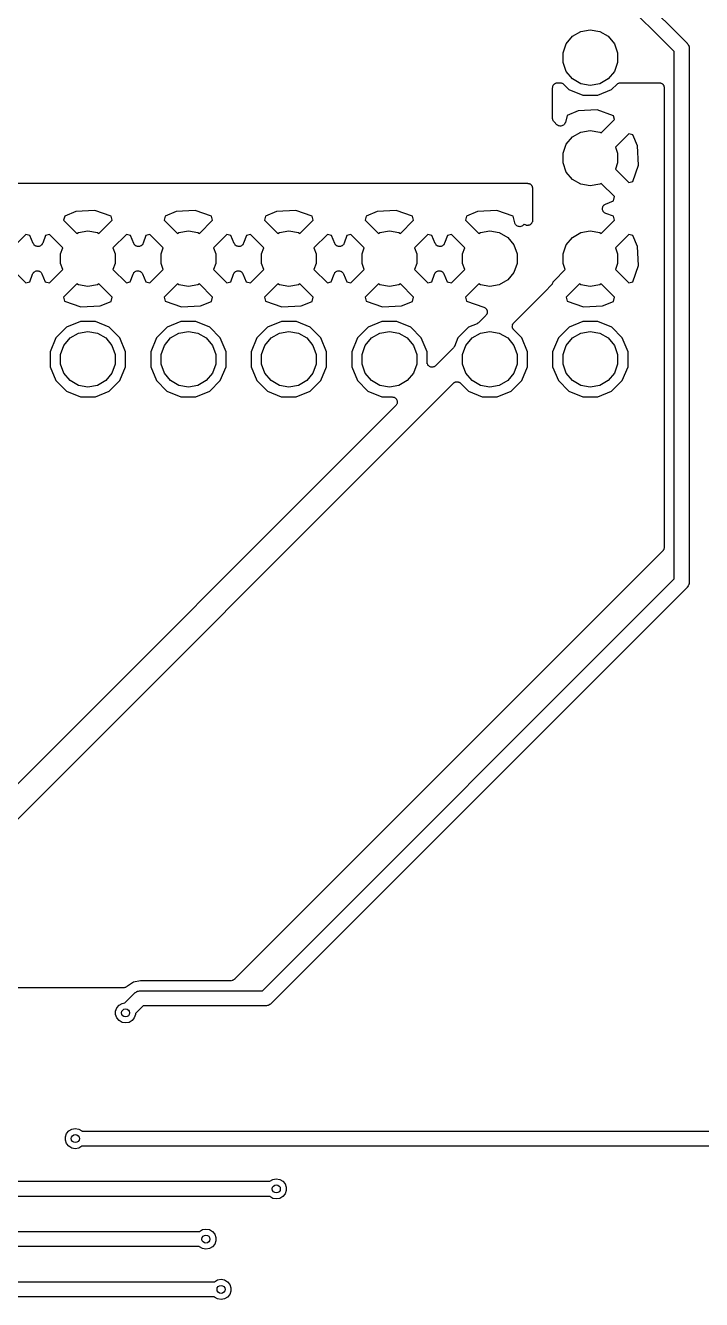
# Model space of a CAD drawing. Extents: x 25 to 346, y -457 to -16.
# Drawn here: x 127.01 to 144.1, y -406.65 to -374.47 of the extents above; entities that cross this region are included whole.
import ezdxf

# ---------------------------------------------------------------- set-up
doc = ezdxf.new("R2010")
doc.units = 0
doc.header["$MEASUREMENT"] = 0
doc.layers.add('BLACK', color=7, linetype='CONTINUOUS')

msp = doc.modelspace()

# ---------------------------------------------------------------- linework, layer by layer
at = {"layer": 'Black'}
for p, q in [((143.408, -375.135), (141.851, -373.578)), ((142.121, -373.309), (143.734, -374.922)), ((141.048, -374.626), (141.287, -374.584)), ((141.287, -374.584), (141.527, -374.626)), ((140.68, -374.934), (140.837, -374.748)), ((140.837, -374.748), (141.048, -374.626)), ((141.527, -374.626), (141.738, -374.748)), ((141.738, -374.748), (141.895, -374.934)), ((140.597, -375.163), (140.68, -374.934)), ((140.597, -375.407), (140.597, -375.163)), ((141.895, -374.934), (141.978, -375.163)), ((141.978, -375.163), (141.978, -375.407)), ((143.408, -388.452), (143.408, -375.135)), ((143.734, -374.922), (143.738, -374.929)), ((143.738, -374.929), (143.745, -374.934)), ((143.745, -374.934), (143.757, -374.956)), ((143.757, -374.956), (143.772, -374.976)), ((143.772, -374.976), (143.774, -374.984)), ((143.774, -374.984), (143.778, -374.991)), ((143.778, -374.991), (143.782, -375.016)), ((143.782, -375.016), (143.789, -375.04)), ((143.789, -375.04), (143.788, -375.048)), ((143.788, -375.048), (143.789, -375.056)), ((143.789, -375.056), (143.789, -388.531)), ((140.68, -375.636), (140.597, -375.407)), ((141.978, -375.407), (141.895, -375.636)), ((140.837, -375.822), (140.68, -375.636)), ((141.048, -375.944), (140.837, -375.822)), ((141.738, -375.822), (141.527, -375.944)), ((141.895, -375.636), (141.738, -375.822)), ((140.335, -376.047), (140.337, -376.036)), ((140.335, -376.82), (140.335, -376.047)), ((140.337, -376.025), (140.341, -376.015)), ((140.337, -376.036), (140.337, -376.025)), ((140.341, -376.015), (140.343, -376.004)), ((140.343, -376.004), (140.348, -375.994)), ((140.348, -375.994), (140.352, -375.983)), ((140.352, -375.983), (140.359, -375.975)), ((140.359, -375.975), (140.365, -375.965)), ((140.365, -375.965), (140.373, -375.958)), ((140.373, -375.958), (140.38, -375.95)), ((140.38, -375.95), (140.39, -375.944)), ((140.39, -375.944), (140.398, -375.937)), ((140.398, -375.937), (140.409, -375.933)), ((140.409, -375.933), (140.419, -375.928)), ((140.419, -375.928), (140.43, -375.926)), ((140.43, -375.926), (140.44, -375.922)), ((140.44, -375.922), (140.451, -375.922)), ((140.451, -375.922), (140.462, -375.92)), ((140.462, -375.92), (140.523, -375.92)), ((140.523, -375.92), (140.528, -375.921)), ((140.528, -375.921), (140.534, -375.92)), ((140.534, -375.92), (140.55, -375.925)), ((140.55, -375.925), (140.566, -375.928)), ((140.566, -375.928), (140.571, -375.93)), ((140.571, -375.93), (140.577, -375.932)), ((140.577, -375.932), (140.59, -375.941)), ((140.59, -375.941), (140.604, -375.95)), ((140.604, -375.95), (140.608, -375.954)), ((140.608, -375.954), (140.613, -375.957)), ((140.613, -375.957), (140.747, -376.092)), ((140.747, -376.092), (141.097, -376.237)), ((141.287, -375.986), (141.048, -375.944)), ((141.527, -375.944), (141.287, -375.986)), ((141.476, -376.238), (141.826, -376.093)), ((141.826, -376.093), (141.962, -375.957)), ((141.962, -375.957), (141.967, -375.954)), ((141.967, -375.954), (141.971, -375.95)), ((141.971, -375.95), (141.985, -375.941)), ((141.985, -375.941), (141.999, -375.932)), ((141.999, -375.932), (142.004, -375.93)), ((142.004, -375.93), (142.009, -375.928)), ((142.009, -375.928), (142.025, -375.925)), ((142.025, -375.925), (142.041, -375.92)), ((142.041, -375.92), (142.047, -375.921)), ((142.047, -375.921), (142.052, -375.92)), ((142.052, -375.92), (143.027, -375.92)), ((143.027, -375.92), (143.038, -375.922)), ((143.038, -375.922), (143.049, -375.922)), ((143.049, -375.922), (143.06, -375.926)), ((143.06, -375.926), (143.071, -375.928)), ((143.071, -375.928), (143.08, -375.933)), ((143.08, -375.933), (143.091, -375.937)), ((143.091, -375.937), (143.099, -375.944)), ((143.099, -375.944), (143.109, -375.95)), ((143.109, -375.95), (143.116, -375.958)), ((143.116, -375.958), (143.125, -375.965)), ((143.125, -375.965), (143.13, -375.975)), ((143.13, -375.975), (143.137, -375.983)), ((143.137, -375.983), (143.141, -375.994)), ((143.141, -375.994), (143.147, -376.004)), ((143.147, -376.004), (143.149, -376.015)), ((143.149, -376.015), (143.152, -376.025)), ((143.152, -376.025), (143.152, -376.036)), ((143.152, -376.036), (143.154, -376.047)), ((143.154, -376.047), (143.154, -387.653)), ((141.097, -376.237), (141.476, -376.238)), ((140.336, -376.825), (140.335, -376.82)), ((140.335, -376.831), (140.336, -376.825)), ((140.34, -376.847), (140.335, -376.831)), ((140.701, -376.748), (140.656, -376.923)), ((140.979, -376.633), (140.701, -376.748)), ((141.462, -376.607), (140.979, -376.633)), ((141.875, -376.753), (141.462, -376.607)), ((141.901, -376.853), (141.875, -376.753)), ((140.343, -376.863), (140.34, -376.847)), ((140.345, -376.868), (140.343, -376.863)), ((140.347, -376.874), (140.345, -376.868)), ((140.356, -376.887), (140.347, -376.874)), ((140.365, -376.902), (140.356, -376.887)), ((140.369, -376.905), (140.365, -376.902)), ((140.372, -376.91), (140.369, -376.905)), ((140.443, -376.981), (140.372, -376.91)), ((140.444, -376.981), (140.443, -376.981)), ((140.443, -376.981), (140.443, -376.981)), ((140.461, -376.993), (140.444, -376.981)), ((140.479, -377.006), (140.461, -376.993)), ((140.48, -377.006), (140.479, -377.006)), ((140.501, -377.012), (140.48, -377.006)), ((140.48, -377.006), (140.48, -377.006)), ((140.522, -377.017), (140.501, -377.012)), ((140.523, -377.017), (140.522, -377.017)), ((140.522, -377.017), (140.522, -377.017)), ((140.544, -377.015), (140.523, -377.017)), ((140.566, -377.013), (140.544, -377.015)), ((140.567, -377.013), (140.566, -377.013)), ((140.566, -377.013), (140.566, -377.013)), ((140.586, -377.004), (140.567, -377.013)), ((140.606, -376.995), (140.586, -377.004)), ((140.622, -376.979), (140.606, -376.994)), ((140.606, -376.994), (140.606, -376.995)), ((140.606, -376.995), (140.606, -376.995)), ((140.637, -376.964), (140.622, -376.979)), ((140.646, -376.943), (140.637, -376.963)), ((140.637, -376.963), (140.637, -376.963)), ((140.637, -376.963), (140.637, -376.964)), ((140.656, -376.924), (140.646, -376.943)), ((140.656, -376.923), (140.656, -376.923)), ((140.656, -376.923), (140.656, -376.924)), ((141.048, -377.166), (141.287, -377.124)), ((141.287, -377.124), (141.527, -377.166)), ((141.565, -377.188), (141.901, -376.853)), ((140.597, -377.703), (140.68, -377.474)), ((140.68, -377.474), (140.837, -377.288)), ((140.837, -377.288), (141.048, -377.166)), ((141.527, -377.166), (141.565, -377.188)), ((142.26, -377.212), (141.922, -377.55)), ((142.364, -377.239), (142.26, -377.212)), ((142.479, -377.516), (142.364, -377.239)), ((140.597, -377.947), (140.597, -377.703)), ((141.922, -377.55), (141.978, -377.703)), ((141.978, -377.703), (141.978, -377.947)), ((142.505, -377.999), (142.479, -377.516)), ((140.68, -378.176), (140.597, -377.947)), ((141.978, -377.947), (141.922, -378.1)), ((141.922, -378.1), (142.26, -378.438)), ((142.36, -378.412), (142.505, -377.999)), ((140.837, -378.362), (140.68, -378.176)), ((141.048, -378.484), (140.837, -378.362)), ((142.26, -378.438), (142.36, -378.412)), ((114.427, -378.46), (139.7, -378.46)), ((139.7, -378.46), (139.711, -378.462)), ((139.711, -378.462), (139.722, -378.462)), ((139.722, -378.462), (139.732, -378.466)), ((139.732, -378.466), (139.743, -378.468)), ((139.743, -378.468), (139.753, -378.473)), ((139.753, -378.473), (139.763, -378.477)), ((139.763, -378.477), (139.772, -378.484)), ((139.772, -378.484), (139.782, -378.49)), ((139.782, -378.49), (139.789, -378.498)), ((139.789, -378.498), (139.797, -378.505)), ((139.797, -378.505), (139.803, -378.515)), ((139.803, -378.515), (139.81, -378.523)), ((139.81, -378.523), (139.814, -378.534)), ((139.814, -378.534), (139.819, -378.544)), ((139.819, -378.544), (139.821, -378.555)), ((139.821, -378.555), (139.825, -378.565)), ((139.825, -378.565), (139.825, -378.576)), ((139.825, -378.576), (139.827, -378.587)), ((139.827, -378.587), (139.827, -379.398)), ((141.287, -378.526), (141.048, -378.484)), ((141.527, -378.484), (141.287, -378.526)), ((141.565, -378.462), (141.527, -378.484)), ((141.901, -378.797), (141.565, -378.462)), ((141.593, -379.087), (141.594, -379.085)), ((141.594, -379.107), (141.593, -379.087)), ((141.594, -379.082), (141.6, -379.064)), ((141.594, -379.085), (141.594, -379.082)), ((141.6, -379.064), (141.606, -379.044)), ((141.606, -379.044), (141.608, -379.043)), ((141.608, -379.041), (141.621, -379.025)), ((141.608, -379.043), (141.608, -379.041)), ((141.621, -379.025), (141.633, -379.01)), ((141.633, -379.01), (141.635, -379.008)), ((141.635, -379.008), (141.636, -379.007)), ((141.636, -379.007), (141.653, -378.997)), ((141.653, -378.997), (141.67, -378.986)), ((141.67, -378.986), (141.874, -378.902)), ((141.874, -378.902), (141.901, -378.797)), ((128.001, -379.288), (127.974, -379.393)), ((127.974, -379.393), (128.31, -379.728)), ((128.279, -379.173), (128.001, -379.288)), ((128.762, -379.147), (128.279, -379.173)), ((129.175, -379.293), (128.762, -379.147)), ((128.865, -379.728), (129.201, -379.393)), ((129.201, -379.393), (129.175, -379.293)), ((130.541, -379.288), (130.514, -379.393)), ((130.514, -379.393), (130.85, -379.728)), ((130.819, -379.173), (130.541, -379.288)), ((131.302, -379.147), (130.819, -379.173)), ((131.715, -379.293), (131.302, -379.147)), ((131.405, -379.728), (131.741, -379.393)), ((131.741, -379.393), (131.715, -379.293)), ((133.081, -379.288), (133.054, -379.393)), ((133.054, -379.393), (133.39, -379.728)), ((133.359, -379.173), (133.081, -379.288)), ((133.842, -379.147), (133.359, -379.173)), ((134.255, -379.293), (133.842, -379.147)), ((133.945, -379.728), (134.281, -379.393)), ((134.281, -379.393), (134.255, -379.293)), ((135.621, -379.288), (135.594, -379.393)), ((135.594, -379.393), (135.93, -379.728)), ((135.899, -379.173), (135.621, -379.288)), ((136.382, -379.147), (135.899, -379.173)), ((136.795, -379.293), (136.382, -379.147)), ((136.485, -379.728), (136.821, -379.393)), ((136.821, -379.393), (136.795, -379.293)), ((138.161, -379.288), (138.134, -379.393)), ((138.134, -379.393), (138.47, -379.728)), ((138.439, -379.173), (138.161, -379.288)), ((138.922, -379.147), (138.439, -379.173)), ((139.335, -379.293), (138.922, -379.147)), ((139.379, -379.463), (139.335, -379.293)), ((139.827, -379.398), (139.824, -379.415)), ((141.565, -379.728), (141.901, -379.393)), ((141.594, -379.127), (141.594, -379.107)), ((141.595, -379.129), (141.594, -379.127)), ((141.595, -379.131), (141.595, -379.129)), ((141.603, -379.149), (141.595, -379.131)), ((141.61, -379.168), (141.603, -379.149)), ((141.611, -379.169), (141.61, -379.168)), ((141.612, -379.171), (141.611, -379.169)), ((141.625, -379.186), (141.612, -379.171)), ((141.638, -379.201), (141.625, -379.186)), ((141.64, -379.202), (141.638, -379.201)), ((141.642, -379.204), (141.64, -379.202)), ((141.659, -379.213), (141.642, -379.204)), ((141.677, -379.223), (141.659, -379.213)), ((141.875, -379.293), (141.677, -379.223)), ((141.901, -379.393), (141.875, -379.293)), ((128.31, -379.728), (128.348, -379.706)), ((128.348, -379.706), (128.588, -379.664)), ((128.588, -379.664), (128.827, -379.706)), ((128.827, -379.706), (128.865, -379.728)), ((130.85, -379.728), (130.888, -379.706)), ((130.888, -379.706), (131.127, -379.664)), ((131.127, -379.664), (131.367, -379.706)), ((131.367, -379.706), (131.405, -379.728)), ((133.39, -379.728), (133.428, -379.706)), ((133.428, -379.706), (133.667, -379.664)), ((133.667, -379.664), (133.907, -379.706)), ((133.907, -379.706), (133.945, -379.728)), ((135.93, -379.728), (135.968, -379.706)), ((135.968, -379.706), (136.207, -379.664)), ((136.207, -379.664), (136.447, -379.706)), ((136.447, -379.706), (136.485, -379.728)), ((138.47, -379.728), (138.508, -379.706)), ((138.508, -379.706), (138.748, -379.664)), ((138.748, -379.664), (138.987, -379.706)), ((138.987, -379.706), (139.198, -379.828)), ((139.379, -379.464), (139.379, -379.463)), ((139.379, -379.463), (139.379, -379.463)), ((139.389, -379.483), (139.379, -379.464)), ((139.398, -379.503), (139.389, -379.483)), ((139.398, -379.504), (139.398, -379.503)), ((139.398, -379.503), (139.398, -379.503)), ((139.413, -379.519), (139.398, -379.504)), ((139.429, -379.534), (139.413, -379.519)), ((139.429, -379.535), (139.429, -379.534)), ((139.449, -379.544), (139.429, -379.535)), ((139.429, -379.535), (139.429, -379.535)), ((139.468, -379.553), (139.449, -379.544)), ((139.469, -379.553), (139.468, -379.553)), ((139.491, -379.555), (139.469, -379.553)), ((139.469, -379.553), (139.469, -379.553)), ((139.512, -379.557), (139.491, -379.555)), ((139.513, -379.557), (139.512, -379.557)), ((139.534, -379.552), (139.513, -379.557)), ((139.513, -379.557), (139.513, -379.557)), ((139.555, -379.546), (139.534, -379.552)), ((139.556, -379.546), (139.555, -379.546)), ((139.555, -379.546), (139.555, -379.546)), ((139.574, -379.533), (139.556, -379.546)), ((139.591, -379.521), (139.574, -379.533)), ((139.592, -379.521), (139.591, -379.521)), ((139.619, -379.494), (139.592, -379.521)), ((139.592, -379.521), (139.592, -379.521)), ((139.624, -379.498), (139.619, -379.494)), ((139.636, -379.508), (139.624, -379.498)), ((139.642, -379.51), (139.636, -379.508)), ((139.646, -379.513), (139.642, -379.51)), ((139.662, -379.518), (139.646, -379.513)), ((139.678, -379.523), (139.662, -379.518)), ((139.684, -379.523), (139.678, -379.523)), ((139.689, -379.525), (139.684, -379.523)), ((139.705, -379.523), (139.689, -379.525)), ((139.722, -379.523), (139.705, -379.523)), ((139.727, -379.521), (139.722, -379.523)), ((139.733, -379.521), (139.727, -379.521)), ((139.748, -379.514), (139.733, -379.521)), ((139.763, -379.508), (139.748, -379.514)), ((139.768, -379.505), (139.763, -379.508)), ((139.773, -379.502), (139.768, -379.505)), ((139.785, -379.491), (139.773, -379.502)), ((139.797, -379.48), (139.785, -379.491)), ((139.8, -379.475), (139.797, -379.48)), ((139.804, -379.471), (139.8, -379.475)), ((139.811, -379.456), (139.804, -379.471)), ((139.819, -379.442), (139.811, -379.456)), ((139.82, -379.436), (139.819, -379.442)), ((139.823, -379.431), (139.82, -379.436)), ((139.824, -379.415), (139.823, -379.431)), ((140.837, -379.828), (141.048, -379.706)), ((141.048, -379.706), (141.287, -379.664)), ((141.287, -379.664), (141.527, -379.706)), ((141.527, -379.706), (141.565, -379.728)), ((127.02, -379.752), (126.682, -380.09)), ((127.124, -379.779), (127.02, -379.752)), ((127.208, -379.982), (127.124, -379.779)), ((127.219, -379.999), (127.208, -379.982)), ((127.229, -380.016), (127.219, -379.999)), ((127.231, -380.018), (127.229, -380.016)), ((127.232, -380.019), (127.231, -380.018)), ((127.248, -380.032), (127.232, -380.019)), ((127.263, -380.044), (127.248, -380.032)), ((127.265, -380.045), (127.263, -380.044)), ((127.267, -380.046), (127.265, -380.045)), ((127.286, -380.052), (127.267, -380.046)), ((127.305, -380.059), (127.286, -380.052)), ((127.372, -380.05), (127.353, -380.058)), ((127.39, -380.043), (127.372, -380.05)), ((127.392, -380.042), (127.39, -380.043)), ((127.394, -380.041), (127.392, -380.042)), ((127.409, -380.027), (127.394, -380.041)), ((127.424, -380.014), (127.409, -380.027)), ((127.425, -380.012), (127.424, -380.014)), ((127.426, -380.011), (127.425, -380.012)), ((127.436, -379.993), (127.426, -380.011)), ((127.445, -379.976), (127.436, -379.993)), ((127.515, -379.778), (127.445, -379.976)), ((127.615, -379.752), (127.515, -379.778)), ((127.953, -380.09), (127.615, -379.752)), ((129.56, -379.752), (129.222, -380.09)), ((129.664, -379.779), (129.56, -379.752)), ((129.748, -379.982), (129.664, -379.779)), ((129.759, -379.999), (129.748, -379.982)), ((129.769, -380.016), (129.759, -379.999)), ((129.771, -380.018), (129.769, -380.016)), ((129.772, -380.019), (129.771, -380.018)), ((129.788, -380.032), (129.772, -380.019)), ((129.803, -380.044), (129.788, -380.032)), ((129.805, -380.045), (129.803, -380.044)), ((129.807, -380.046), (129.805, -380.045)), ((129.826, -380.052), (129.807, -380.046)), ((129.845, -380.059), (129.826, -380.052)), ((129.912, -380.05), (129.893, -380.058)), ((129.93, -380.043), (129.912, -380.05)), ((129.932, -380.042), (129.93, -380.043)), ((129.934, -380.041), (129.932, -380.042)), ((129.949, -380.027), (129.934, -380.041)), ((129.964, -380.014), (129.949, -380.027)), ((129.965, -380.012), (129.964, -380.014)), ((129.966, -380.011), (129.965, -380.012)), ((129.976, -379.993), (129.966, -380.011)), ((129.985, -379.976), (129.976, -379.993)), ((130.055, -379.778), (129.985, -379.976)), ((130.155, -379.752), (130.055, -379.778)), ((130.493, -380.09), (130.155, -379.752)), ((132.1, -379.752), (131.762, -380.09)), ((132.204, -379.779), (132.1, -379.752)), ((132.288, -379.982), (132.204, -379.779)), ((132.299, -379.999), (132.288, -379.982)), ((132.309, -380.016), (132.299, -379.999)), ((132.311, -380.018), (132.309, -380.016)), ((132.312, -380.019), (132.311, -380.018)), ((132.328, -380.032), (132.312, -380.019)), ((132.343, -380.044), (132.328, -380.032)), ((132.345, -380.045), (132.343, -380.044)), ((132.347, -380.046), (132.345, -380.045)), ((132.366, -380.052), (132.347, -380.046)), ((132.385, -380.059), (132.366, -380.052)), ((132.452, -380.05), (132.433, -380.058)), ((132.47, -380.043), (132.452, -380.05)), ((132.472, -380.042), (132.47, -380.043)), ((132.474, -380.041), (132.472, -380.042)), ((132.489, -380.027), (132.474, -380.041)), ((132.504, -380.014), (132.489, -380.027)), ((132.505, -380.012), (132.504, -380.014)), ((132.506, -380.011), (132.505, -380.012)), ((132.516, -379.993), (132.506, -380.011)), ((132.525, -379.976), (132.516, -379.993)), ((132.595, -379.778), (132.525, -379.976)), ((132.695, -379.752), (132.595, -379.778)), ((133.033, -380.09), (132.695, -379.752)), ((134.64, -379.752), (134.302, -380.09)), ((134.744, -379.779), (134.64, -379.752)), ((134.828, -379.982), (134.744, -379.779)), ((134.839, -379.999), (134.828, -379.982)), ((134.849, -380.016), (134.839, -379.999)), ((134.851, -380.018), (134.849, -380.016)), ((134.852, -380.019), (134.851, -380.018)), ((134.868, -380.032), (134.852, -380.019)), ((134.883, -380.044), (134.868, -380.032)), ((134.885, -380.045), (134.883, -380.044)), ((134.887, -380.046), (134.885, -380.045)), ((134.906, -380.052), (134.887, -380.046)), ((134.925, -380.059), (134.906, -380.052)), ((134.992, -380.05), (134.973, -380.058)), ((135.01, -380.043), (134.992, -380.05)), ((135.012, -380.042), (135.01, -380.043)), ((135.014, -380.041), (135.012, -380.042)), ((135.029, -380.027), (135.014, -380.041)), ((135.044, -380.014), (135.029, -380.027)), ((135.045, -380.012), (135.044, -380.014)), ((135.046, -380.011), (135.045, -380.012)), ((135.056, -379.993), (135.046, -380.011)), ((135.065, -379.976), (135.056, -379.993)), ((135.135, -379.778), (135.065, -379.976)), ((135.235, -379.752), (135.135, -379.778)), ((135.573, -380.09), (135.235, -379.752)), ((137.18, -379.752), (136.842, -380.09)), ((137.284, -379.779), (137.18, -379.752)), ((137.368, -379.982), (137.284, -379.779)), ((137.379, -379.999), (137.368, -379.982)), ((137.389, -380.016), (137.379, -379.999)), ((137.391, -380.018), (137.389, -380.016)), ((137.392, -380.019), (137.391, -380.018)), ((137.408, -380.032), (137.392, -380.019)), ((137.423, -380.044), (137.408, -380.032)), ((137.425, -380.045), (137.423, -380.044)), ((137.427, -380.046), (137.425, -380.045)), ((137.446, -380.052), (137.427, -380.046)), ((137.465, -380.059), (137.446, -380.052)), ((137.532, -380.05), (137.513, -380.058)), ((137.55, -380.043), (137.532, -380.05)), ((137.552, -380.042), (137.55, -380.043)), ((137.554, -380.041), (137.552, -380.042)), ((137.569, -380.027), (137.554, -380.041)), ((137.584, -380.014), (137.569, -380.027)), ((137.585, -380.012), (137.584, -380.014)), ((137.586, -380.011), (137.585, -380.012)), ((137.596, -379.993), (137.586, -380.011)), ((137.605, -379.976), (137.596, -379.993)), ((137.675, -379.778), (137.605, -379.976)), ((137.775, -379.752), (137.675, -379.778)), ((138.113, -380.09), (137.775, -379.752)), ((139.198, -379.828), (139.355, -380.014)), ((139.355, -380.014), (139.438, -380.243)), ((140.597, -380.243), (140.68, -380.014)), ((140.68, -380.014), (140.837, -379.828)), ((142.26, -379.752), (141.922, -380.09)), ((142.364, -379.779), (142.26, -379.752)), ((142.479, -380.056), (142.364, -379.779)), ((127.307, -380.059), (127.305, -380.059)), ((127.309, -380.06), (127.307, -380.059)), ((127.329, -380.059), (127.309, -380.06)), ((127.349, -380.058), (127.329, -380.059)), ((127.351, -380.058), (127.349, -380.058)), ((127.353, -380.058), (127.351, -380.058)), ((127.897, -380.243), (127.953, -380.09)), ((127.897, -380.487), (127.897, -380.243)), ((129.222, -380.09), (129.278, -380.243)), ((129.278, -380.243), (129.278, -380.487)), ((129.847, -380.059), (129.845, -380.059)), ((129.849, -380.06), (129.847, -380.059)), ((129.869, -380.059), (129.849, -380.06)), ((129.889, -380.058), (129.869, -380.059)), ((129.891, -380.058), (129.889, -380.058)), ((129.893, -380.058), (129.891, -380.058)), ((130.437, -380.243), (130.493, -380.09)), ((130.437, -380.487), (130.437, -380.243)), ((131.762, -380.09), (131.818, -380.243)), ((131.818, -380.243), (131.818, -380.487)), ((132.387, -380.059), (132.385, -380.059)), ((132.389, -380.06), (132.387, -380.059)), ((132.409, -380.059), (132.389, -380.06)), ((132.429, -380.058), (132.409, -380.059)), ((132.431, -380.058), (132.429, -380.058)), ((132.433, -380.058), (132.431, -380.058)), ((132.977, -380.243), (133.033, -380.09)), ((132.977, -380.487), (132.977, -380.243)), ((134.302, -380.09), (134.358, -380.243)), ((134.358, -380.243), (134.358, -380.487)), ((134.927, -380.059), (134.925, -380.059)), ((134.929, -380.06), (134.927, -380.059)), ((134.949, -380.059), (134.929, -380.06)), ((134.969, -380.058), (134.949, -380.059)), ((134.971, -380.058), (134.969, -380.058)), ((134.973, -380.058), (134.971, -380.058)), ((135.517, -380.243), (135.573, -380.09)), ((135.517, -380.487), (135.517, -380.243)), ((136.842, -380.09), (136.898, -380.243)), ((136.898, -380.243), (136.898, -380.487)), ((137.467, -380.059), (137.465, -380.059)), ((137.469, -380.06), (137.467, -380.059)), ((137.489, -380.059), (137.469, -380.06)), ((137.509, -380.058), (137.489, -380.059)), ((137.511, -380.058), (137.509, -380.058)), ((137.513, -380.058), (137.511, -380.058)), ((138.057, -380.243), (138.113, -380.09)), ((138.057, -380.487), (138.057, -380.243)), ((139.438, -380.243), (139.438, -380.487)), ((140.597, -380.487), (140.597, -380.243)), ((141.922, -380.09), (141.978, -380.243)), ((141.978, -380.243), (141.978, -380.487)), ((142.505, -380.539), (142.479, -380.056)), ((126.682, -380.64), (127.02, -380.978)), ((127.226, -380.703), (127.241, -380.689)), ((127.241, -380.689), (127.243, -380.688)), ((127.243, -380.688), (127.245, -380.687)), ((127.245, -380.687), (127.263, -380.68)), ((127.263, -380.68), (127.282, -380.672)), ((127.282, -380.672), (127.284, -380.672)), ((127.284, -380.672), (127.286, -380.672)), ((127.286, -380.672), (127.306, -380.671)), ((127.306, -380.671), (127.326, -380.67)), ((127.326, -380.67), (127.328, -380.671)), ((127.328, -380.671), (127.33, -380.671)), ((127.33, -380.671), (127.349, -380.678)), ((127.349, -380.678), (127.368, -380.684)), ((127.368, -380.684), (127.37, -380.685)), ((127.37, -380.685), (127.372, -380.686)), ((127.372, -380.686), (127.387, -380.698)), ((127.387, -380.698), (127.403, -380.711)), ((127.615, -380.978), (127.953, -380.64)), ((127.953, -380.64), (127.897, -380.487)), ((129.278, -380.487), (129.222, -380.64)), ((129.222, -380.64), (129.56, -380.978)), ((129.766, -380.703), (129.781, -380.689)), ((129.781, -380.689), (129.783, -380.688)), ((129.783, -380.688), (129.785, -380.687)), ((129.785, -380.687), (129.803, -380.68)), ((129.803, -380.68), (129.822, -380.672)), ((129.822, -380.672), (129.824, -380.672)), ((129.824, -380.672), (129.826, -380.672)), ((129.826, -380.672), (129.846, -380.671)), ((129.846, -380.671), (129.866, -380.67)), ((129.866, -380.67), (129.868, -380.671)), ((129.868, -380.671), (129.87, -380.671)), ((129.87, -380.671), (129.889, -380.678)), ((129.889, -380.678), (129.908, -380.684)), ((129.908, -380.684), (129.91, -380.685)), ((129.91, -380.685), (129.912, -380.686)), ((129.912, -380.686), (129.927, -380.698)), ((129.927, -380.698), (129.943, -380.711)), ((130.155, -380.978), (130.493, -380.64)), ((130.493, -380.64), (130.437, -380.487)), ((131.818, -380.487), (131.762, -380.64)), ((131.762, -380.64), (132.1, -380.978)), ((132.306, -380.703), (132.321, -380.689)), ((132.321, -380.689), (132.323, -380.688)), ((132.323, -380.688), (132.325, -380.687)), ((132.325, -380.687), (132.343, -380.68)), ((132.343, -380.68), (132.362, -380.672)), ((132.362, -380.672), (132.364, -380.672)), ((132.364, -380.672), (132.366, -380.672)), ((132.366, -380.672), (132.386, -380.671)), ((132.386, -380.671), (132.406, -380.67)), ((132.406, -380.67), (132.408, -380.671)), ((132.408, -380.671), (132.41, -380.671)), ((132.41, -380.671), (132.429, -380.678)), ((132.429, -380.678), (132.448, -380.684)), ((132.448, -380.684), (132.45, -380.685)), ((132.45, -380.685), (132.452, -380.686)), ((132.452, -380.686), (132.467, -380.698)), ((132.467, -380.698), (132.483, -380.711)), ((132.695, -380.978), (133.033, -380.64)), ((133.033, -380.64), (132.977, -380.487)), ((134.358, -380.487), (134.302, -380.64)), ((134.302, -380.64), (134.64, -380.978)), ((134.846, -380.703), (134.861, -380.689)), ((134.861, -380.689), (134.863, -380.688)), ((134.863, -380.688), (134.865, -380.687)), ((134.865, -380.687), (134.883, -380.68)), ((134.883, -380.68), (134.902, -380.672)), ((134.902, -380.672), (134.904, -380.672)), ((134.904, -380.672), (134.906, -380.672)), ((134.906, -380.672), (134.926, -380.671)), ((134.926, -380.671), (134.946, -380.67)), ((134.946, -380.67), (134.948, -380.671)), ((134.948, -380.671), (134.95, -380.671)), ((134.95, -380.671), (134.969, -380.678)), ((134.969, -380.678), (134.988, -380.684)), ((134.988, -380.684), (134.99, -380.685)), ((134.99, -380.685), (134.992, -380.686)), ((134.992, -380.686), (135.007, -380.698)), ((135.007, -380.698), (135.023, -380.711)), ((135.235, -380.978), (135.573, -380.64)), ((135.573, -380.64), (135.517, -380.487)), ((136.898, -380.487), (136.842, -380.64)), ((136.842, -380.64), (137.18, -380.978)), ((137.386, -380.703), (137.401, -380.689)), ((137.401, -380.689), (137.403, -380.688)), ((137.403, -380.688), (137.405, -380.687)), ((137.405, -380.687), (137.423, -380.68)), ((137.423, -380.68), (137.442, -380.672)), ((137.442, -380.672), (137.444, -380.672)), ((137.444, -380.672), (137.446, -380.672)), ((137.446, -380.672), (137.466, -380.671)), ((137.466, -380.671), (137.486, -380.67)), ((137.486, -380.67), (137.488, -380.671)), ((137.488, -380.671), (137.49, -380.671)), ((137.49, -380.671), (137.509, -380.678)), ((137.509, -380.678), (137.528, -380.684)), ((137.528, -380.684), (137.53, -380.685)), ((137.53, -380.685), (137.532, -380.686)), ((137.532, -380.686), (137.547, -380.698)), ((137.547, -380.698), (137.563, -380.711)), ((137.775, -380.978), (138.113, -380.64)), ((138.113, -380.64), (138.057, -380.487)), ((139.438, -380.487), (139.355, -380.716)), ((140.37, -380.924), (140.653, -380.64)), ((140.653, -380.64), (140.597, -380.487)), ((141.978, -380.487), (141.922, -380.64)), ((141.922, -380.64), (142.26, -380.978)), ((142.36, -380.952), (142.505, -380.539)), ((127.02, -380.978), (127.12, -380.952)), ((127.12, -380.952), (127.19, -380.754)), ((127.19, -380.754), (127.199, -380.737)), ((127.199, -380.737), (127.209, -380.719)), ((127.209, -380.719), (127.21, -380.718)), ((127.21, -380.718), (127.211, -380.716)), ((127.211, -380.716), (127.226, -380.703)), ((127.403, -380.711), (127.404, -380.712)), ((127.404, -380.712), (127.406, -380.714)), ((127.406, -380.714), (127.416, -380.731)), ((127.416, -380.731), (127.427, -380.748)), ((127.427, -380.748), (127.511, -380.951)), ((127.511, -380.951), (127.615, -380.978)), ((128.31, -381.002), (127.974, -381.337)), ((128.348, -381.024), (128.31, -381.002)), ((128.865, -381.002), (128.827, -381.024)), ((129.201, -381.337), (128.865, -381.002)), ((129.56, -380.978), (129.66, -380.952)), ((129.66, -380.952), (129.73, -380.754)), ((129.73, -380.754), (129.739, -380.737)), ((129.739, -380.737), (129.749, -380.719)), ((129.749, -380.719), (129.75, -380.718)), ((129.75, -380.718), (129.751, -380.716)), ((129.751, -380.716), (129.766, -380.703)), ((129.943, -380.711), (129.944, -380.712)), ((129.944, -380.712), (129.946, -380.714)), ((129.946, -380.714), (129.956, -380.731)), ((129.956, -380.731), (129.967, -380.748)), ((129.967, -380.748), (130.051, -380.951)), ((130.051, -380.951), (130.155, -380.978)), ((130.85, -381.002), (130.514, -381.337)), ((130.888, -381.024), (130.85, -381.002)), ((131.405, -381.002), (131.367, -381.024)), ((131.741, -381.337), (131.405, -381.002)), ((132.1, -380.978), (132.2, -380.952)), ((132.2, -380.952), (132.27, -380.754)), ((132.27, -380.754), (132.279, -380.737)), ((132.279, -380.737), (132.289, -380.719)), ((132.289, -380.719), (132.29, -380.718)), ((132.29, -380.718), (132.291, -380.716)), ((132.291, -380.716), (132.306, -380.703)), ((132.483, -380.711), (132.484, -380.712)), ((132.484, -380.712), (132.486, -380.714)), ((132.486, -380.714), (132.496, -380.731)), ((132.496, -380.731), (132.507, -380.748)), ((132.507, -380.748), (132.591, -380.951)), ((132.591, -380.951), (132.695, -380.978)), ((133.39, -381.002), (133.054, -381.337)), ((133.428, -381.024), (133.39, -381.002)), ((133.945, -381.002), (133.907, -381.024)), ((134.281, -381.337), (133.945, -381.002)), ((134.64, -380.978), (134.74, -380.952)), ((134.74, -380.952), (134.81, -380.754)), ((134.81, -380.754), (134.819, -380.737)), ((134.819, -380.737), (134.829, -380.719)), ((134.829, -380.719), (134.83, -380.718)), ((134.83, -380.718), (134.831, -380.716)), ((134.831, -380.716), (134.846, -380.703)), ((135.023, -380.711), (135.024, -380.712)), ((135.024, -380.712), (135.026, -380.714)), ((135.026, -380.714), (135.036, -380.731)), ((135.036, -380.731), (135.047, -380.748)), ((135.047, -380.748), (135.131, -380.951)), ((135.131, -380.951), (135.235, -380.978)), ((135.93, -381.002), (135.594, -381.337)), ((135.968, -381.024), (135.93, -381.002)), ((136.485, -381.002), (136.447, -381.024)), ((136.821, -381.337), (136.485, -381.002)), ((137.18, -380.978), (137.28, -380.952)), ((137.28, -380.952), (137.35, -380.754)), ((137.35, -380.754), (137.359, -380.737)), ((137.359, -380.737), (137.369, -380.719)), ((137.369, -380.719), (137.37, -380.718)), ((137.37, -380.718), (137.371, -380.716)), ((137.371, -380.716), (137.386, -380.703)), ((137.563, -380.711), (137.564, -380.712)), ((137.564, -380.712), (137.566, -380.714)), ((137.566, -380.714), (137.576, -380.731)), ((137.576, -380.731), (137.587, -380.748)), ((137.587, -380.748), (137.671, -380.951)), ((137.671, -380.951), (137.775, -380.978)), ((138.47, -381.002), (138.134, -381.337)), ((138.508, -381.024), (138.47, -381.002)), ((139.198, -380.902), (138.987, -381.024)), ((139.355, -380.716), (139.198, -380.902)), ((140.126, -381.209), (140.326, -381.009)), ((140.326, -381.009), (140.333, -380.999)), ((140.333, -380.999), (140.335, -380.989)), ((140.335, -380.989), (140.34, -380.975)), ((140.34, -380.975), (140.344, -380.96)), ((140.344, -380.96), (140.348, -380.954)), ((140.348, -380.954), (140.351, -380.948)), ((140.351, -380.948), (140.361, -380.936)), ((140.361, -380.936), (140.37, -380.924)), ((141.01, -381.002), (140.674, -381.337)), ((141.048, -381.024), (141.01, -381.002)), ((141.565, -381.002), (141.527, -381.024)), ((141.901, -381.337), (141.565, -381.002)), ((142.26, -380.978), (142.36, -380.952)), ((127.974, -381.337), (128, -381.437)), ((128.588, -381.066), (128.348, -381.024)), ((128.827, -381.024), (128.588, -381.066)), ((129.174, -381.442), (129.201, -381.337)), ((130.514, -381.337), (130.54, -381.437)), ((131.127, -381.066), (130.888, -381.024)), ((131.367, -381.024), (131.127, -381.066)), ((131.714, -381.442), (131.741, -381.337)), ((133.054, -381.337), (133.08, -381.437)), ((133.667, -381.066), (133.428, -381.024)), ((133.907, -381.024), (133.667, -381.066)), ((134.254, -381.442), (134.281, -381.337)), ((135.594, -381.337), (135.62, -381.437)), ((136.207, -381.066), (135.968, -381.024)), ((136.447, -381.024), (136.207, -381.066)), ((136.794, -381.442), (136.821, -381.337)), ((138.134, -381.337), (138.16, -381.437)), ((138.748, -381.066), (138.508, -381.024)), ((138.987, -381.024), (138.748, -381.066)), ((139.352, -381.983), (140.126, -381.209)), ((140.126, -381.209), (140.126, -381.209)), ((140.674, -381.337), (140.7, -381.437)), ((141.287, -381.066), (141.048, -381.024)), ((141.527, -381.024), (141.287, -381.066)), ((141.874, -381.442), (141.901, -381.337)), ((128, -381.437), (128.413, -381.583)), ((128.413, -381.583), (128.896, -381.557)), ((128.896, -381.557), (129.174, -381.442)), ((130.54, -381.437), (130.953, -381.583)), ((130.953, -381.583), (131.436, -381.557)), ((131.436, -381.557), (131.714, -381.442)), ((133.08, -381.437), (133.493, -381.583)), ((133.493, -381.583), (133.976, -381.557)), ((133.976, -381.557), (134.254, -381.442)), ((135.62, -381.437), (136.033, -381.583)), ((136.033, -381.583), (136.516, -381.557)), ((136.516, -381.557), (136.794, -381.442)), ((138.16, -381.437), (138.592, -381.589)), ((138.592, -381.589), (138.592, -381.589)), ((138.592, -381.589), (138.593, -381.59)), ((138.593, -381.59), (138.597, -381.591)), ((138.597, -381.591), (138.609, -381.598)), ((138.609, -381.598), (138.61, -381.598)), ((138.61, -381.598), (138.628, -381.607)), ((138.628, -381.607), (138.63, -381.608)), ((138.63, -381.608), (138.632, -381.609)), ((138.632, -381.609), (138.634, -381.612)), ((138.634, -381.612), (138.636, -381.613)), ((138.636, -381.613), (138.642, -381.621)), ((138.642, -381.621), (138.645, -381.624)), ((138.645, -381.624), (138.66, -381.638)), ((138.66, -381.638), (138.66, -381.64)), ((138.66, -381.64), (138.662, -381.642)), ((138.662, -381.642), (138.664, -381.645)), ((138.664, -381.645), (138.664, -381.646)), ((138.664, -381.646), (138.667, -381.654)), ((138.667, -381.654), (138.67, -381.66)), ((138.67, -381.66), (138.678, -381.678)), ((140.7, -381.437), (141.113, -381.583)), ((141.113, -381.583), (141.596, -381.557)), ((141.596, -381.557), (141.874, -381.442)), ((128.399, -381.952), (128.049, -382.097)), ((128.778, -381.953), (128.399, -381.952)), ((129.128, -382.098), (128.778, -381.953)), ((130.939, -381.952), (130.589, -382.097)), ((131.318, -381.953), (130.939, -381.952)), ((131.668, -382.098), (131.318, -381.953)), ((133.479, -381.952), (133.129, -382.097)), ((133.858, -381.953), (133.479, -381.952)), ((134.208, -382.098), (133.858, -381.953)), ((136.019, -381.952), (135.669, -382.097)), ((136.398, -381.953), (136.019, -381.952)), ((136.748, -382.098), (136.398, -381.953)), ((138.462, -381.984), (138.445, -381.995)), ((138.463, -381.982), (138.462, -381.984)), ((138.466, -381.98), (138.463, -381.982)), ((138.645, -381.801), (138.466, -381.98)), ((138.657, -381.784), (138.645, -381.801)), ((138.659, -381.781), (138.657, -381.784)), ((138.666, -381.773), (138.659, -381.781)), ((138.669, -381.768), (138.666, -381.772)), ((138.666, -381.772), (138.666, -381.773)), ((138.671, -381.765), (138.669, -381.766)), ((138.669, -381.766), (138.669, -381.768)), ((138.676, -381.745), (138.671, -381.765)), ((138.678, -381.739), (138.676, -381.745)), ((138.678, -381.678), (138.678, -381.68)), ((138.678, -381.68), (138.679, -381.682)), ((138.68, -381.732), (138.678, -381.739)), ((138.679, -381.682), (138.679, -381.687)), ((138.679, -381.687), (138.68, -381.688)), ((138.68, -381.688), (138.68, -381.695)), ((138.68, -381.695), (138.68, -381.702)), ((138.68, -381.702), (138.682, -381.722)), ((138.682, -381.726), (138.68, -381.73)), ((138.68, -381.73), (138.68, -381.732)), ((138.682, -381.722), (138.681, -381.724)), ((138.681, -381.724), (138.682, -381.726)), ((139.346, -381.992), (139.352, -381.983)), ((141.099, -381.952), (140.749, -382.097)), ((141.478, -381.953), (141.099, -381.952)), ((141.828, -382.098), (141.478, -381.953)), ((128.049, -382.097), (127.78, -382.365)), ((128.137, -382.368), (128.348, -382.246)), ((128.348, -382.246), (128.588, -382.204)), ((128.588, -382.204), (128.827, -382.246)), ((128.827, -382.246), (129.038, -382.368)), ((129.395, -382.366), (129.128, -382.098)), ((130.589, -382.097), (130.32, -382.365)), ((130.677, -382.368), (130.888, -382.246)), ((130.888, -382.246), (131.127, -382.204)), ((131.127, -382.204), (131.367, -382.246)), ((131.367, -382.246), (131.578, -382.368)), ((131.935, -382.366), (131.668, -382.098)), ((133.129, -382.097), (132.86, -382.365)), ((133.217, -382.368), (133.428, -382.246)), ((133.428, -382.246), (133.667, -382.204)), ((133.667, -382.204), (133.907, -382.246)), ((133.907, -382.246), (134.118, -382.368)), ((134.475, -382.366), (134.208, -382.098)), ((135.669, -382.097), (135.4, -382.365)), ((135.757, -382.368), (135.968, -382.246)), ((135.968, -382.246), (136.207, -382.204)), ((136.207, -382.204), (136.447, -382.246)), ((136.447, -382.246), (136.658, -382.368)), ((137.015, -382.366), (136.748, -382.098)), ((138.209, -382.097), (137.94, -382.365)), ((138.424, -382.008), (138.209, -382.097)), ((138.297, -382.368), (138.508, -382.246)), ((138.427, -382.006), (138.424, -382.008)), ((138.43, -382.006), (138.427, -382.006)), ((138.445, -381.995), (138.43, -382.006)), ((138.508, -382.246), (138.748, -382.204)), ((138.748, -382.204), (138.987, -382.246)), ((138.987, -382.246), (139.198, -382.368)), ((139.315, -382.062), (139.318, -382.051)), ((139.316, -382.073), (139.315, -382.062)), ((139.315, -382.084), (139.316, -382.073)), ((139.318, -382.094), (139.315, -382.084)), ((139.318, -382.051), (139.319, -382.04)), ((139.319, -382.106), (139.318, -382.094)), ((139.319, -382.04), (139.324, -382.03)), ((139.324, -382.116), (139.319, -382.106)), ((139.324, -382.03), (139.327, -382.019)), ((139.327, -382.126), (139.324, -382.116)), ((139.327, -382.019), (139.333, -382.01)), ((139.333, -382.135), (139.327, -382.126)), ((139.333, -382.01), (139.338, -382)), ((139.338, -382.146), (139.333, -382.135)), ((139.338, -382), (139.346, -381.992)), ((139.346, -382.153), (139.338, -382.146)), ((139.352, -382.162), (139.346, -382.153)), ((139.555, -382.366), (139.352, -382.162)), ((140.749, -382.097), (140.48, -382.365)), ((140.837, -382.368), (141.048, -382.246)), ((141.048, -382.246), (141.287, -382.204)), ((141.287, -382.204), (141.527, -382.246)), ((141.527, -382.246), (141.738, -382.368)), ((142.095, -382.366), (141.828, -382.098)), ((127.78, -382.365), (127.635, -382.715)), ((127.897, -382.783), (127.98, -382.554)), ((127.98, -382.554), (128.137, -382.368)), ((129.038, -382.368), (129.195, -382.554)), ((129.195, -382.554), (129.278, -382.783)), ((129.54, -382.716), (129.395, -382.366)), ((130.32, -382.365), (130.175, -382.715)), ((130.437, -382.783), (130.52, -382.554)), ((130.52, -382.554), (130.677, -382.368)), ((131.578, -382.368), (131.735, -382.554)), ((131.735, -382.554), (131.818, -382.783)), ((132.08, -382.716), (131.935, -382.366)), ((132.86, -382.365), (132.715, -382.715)), ((132.977, -382.783), (133.06, -382.554)), ((133.06, -382.554), (133.217, -382.368)), ((134.118, -382.368), (134.275, -382.554)), ((134.275, -382.554), (134.358, -382.783)), ((134.62, -382.716), (134.475, -382.366)), ((135.4, -382.365), (135.255, -382.715)), ((135.517, -382.783), (135.6, -382.554)), ((135.6, -382.554), (135.757, -382.368)), ((136.658, -382.368), (136.815, -382.554)), ((136.815, -382.554), (136.898, -382.783)), ((137.16, -382.716), (137.015, -382.366)), ((137.823, -382.623), (137.377, -383.069)), ((137.824, -382.621), (137.823, -382.623)), ((137.826, -382.619), (137.824, -382.621)), ((137.837, -382.603), (137.826, -382.619)), ((137.848, -382.587), (137.837, -382.603)), ((137.849, -382.585), (137.848, -382.587)), ((137.85, -382.582), (137.849, -382.585)), ((137.94, -382.365), (137.85, -382.582)), ((138.057, -382.783), (138.14, -382.554)), ((138.14, -382.554), (138.297, -382.368)), ((139.198, -382.368), (139.355, -382.554)), ((139.355, -382.554), (139.438, -382.783)), ((139.7, -382.716), (139.555, -382.366)), ((140.48, -382.365), (140.335, -382.715)), ((140.597, -382.783), (140.68, -382.554)), ((140.68, -382.554), (140.837, -382.368)), ((141.738, -382.368), (141.895, -382.554)), ((141.895, -382.554), (141.978, -382.783)), ((142.24, -382.716), (142.095, -382.366)), ((127.635, -382.715), (127.635, -383.094)), ((127.897, -383.027), (127.897, -382.783)), ((129.278, -382.783), (129.278, -383.027)), ((129.54, -383.095), (129.54, -382.716)), ((130.175, -382.715), (130.175, -383.094)), ((130.437, -383.027), (130.437, -382.783)), ((131.818, -382.783), (131.818, -383.027)), ((132.08, -383.095), (132.08, -382.716)), ((132.715, -382.715), (132.715, -383.094)), ((132.977, -383.027), (132.977, -382.783)), ((134.358, -382.783), (134.358, -383.027)), ((134.62, -383.095), (134.62, -382.716)), ((135.255, -382.715), (135.255, -383.094)), ((135.517, -383.027), (135.517, -382.783)), ((136.898, -382.783), (136.898, -383.027)), ((137.16, -382.979), (137.16, -382.716)), ((138.057, -383.027), (138.057, -382.783)), ((139.438, -382.783), (139.438, -383.027)), ((139.7, -383.095), (139.7, -382.716)), ((140.335, -382.715), (140.335, -383.094)), ((140.597, -383.027), (140.597, -382.783)), ((141.978, -382.783), (141.978, -383.027)), ((142.24, -383.095), (142.24, -382.716)), ((127.635, -383.094), (127.78, -383.444)), ((127.98, -383.256), (127.897, -383.027)), ((128.137, -383.442), (127.98, -383.256)), ((129.195, -383.256), (129.038, -383.442)), ((129.278, -383.027), (129.195, -383.256)), ((129.395, -383.445), (129.54, -383.095)), ((130.175, -383.094), (130.32, -383.444)), ((130.52, -383.256), (130.437, -383.027)), ((130.677, -383.442), (130.52, -383.256)), ((131.735, -383.256), (131.578, -383.442)), ((131.818, -383.027), (131.735, -383.256)), ((131.935, -383.445), (132.08, -383.095)), ((132.715, -383.094), (132.86, -383.444)), ((133.06, -383.256), (132.977, -383.027)), ((133.217, -383.442), (133.06, -383.256)), ((134.275, -383.256), (134.118, -383.442)), ((134.358, -383.027), (134.275, -383.256)), ((134.475, -383.445), (134.62, -383.095)), ((135.255, -383.094), (135.4, -383.444)), ((135.6, -383.256), (135.517, -383.027)), ((135.757, -383.442), (135.6, -383.256)), ((136.815, -383.256), (136.658, -383.442)), ((136.898, -383.027), (136.815, -383.256)), ((137.163, -382.996), (137.16, -382.979)), ((137.164, -383.012), (137.163, -382.996)), ((137.167, -383.017), (137.164, -383.012)), ((137.168, -383.023), (137.167, -383.017)), ((137.176, -383.037), (137.168, -383.023)), ((137.183, -383.052), (137.176, -383.037)), ((137.187, -383.056), (137.183, -383.052)), ((137.19, -383.061), (137.187, -383.056)), ((137.202, -383.072), (137.19, -383.061)), ((137.214, -383.083), (137.202, -383.072)), ((137.219, -383.086), (137.214, -383.083)), ((137.223, -383.089), (137.219, -383.086)), ((137.239, -383.095), (137.223, -383.089)), ((137.254, -383.102), (137.239, -383.095)), ((137.26, -383.103), (137.254, -383.102)), ((137.265, -383.105), (137.26, -383.103)), ((137.281, -383.105), (137.265, -383.105)), ((137.298, -383.106), (137.281, -383.105)), ((137.303, -383.105), (137.298, -383.106)), ((137.309, -383.105), (137.303, -383.105)), ((137.325, -383.099), (137.309, -383.105)), ((137.341, -383.095), (137.325, -383.099)), ((137.345, -383.091), (137.341, -383.095)), ((137.35, -383.089), (137.345, -383.091)), ((137.363, -383.079), (137.35, -383.089)), ((137.377, -383.069), (137.363, -383.079)), ((138.14, -383.256), (138.057, -383.027)), ((138.297, -383.442), (138.14, -383.256)), ((139.355, -383.256), (139.198, -383.442)), ((139.438, -383.027), (139.355, -383.256)), ((139.555, -383.445), (139.7, -383.095)), ((140.335, -383.094), (140.48, -383.444)), ((140.68, -383.256), (140.597, -383.027)), ((140.837, -383.442), (140.68, -383.256)), ((141.895, -383.256), (141.738, -383.442)), ((141.978, -383.027), (141.895, -383.256)), ((142.095, -383.445), (142.24, -383.095)), ((125.104, -396.231), (137.825, -383.51)), ((127.78, -383.444), (128.047, -383.712)), ((128.348, -383.564), (128.137, -383.442)), ((128.588, -383.606), (128.348, -383.564)), ((128.827, -383.564), (128.588, -383.606)), ((129.038, -383.442), (128.827, -383.564)), ((129.126, -383.713), (129.395, -383.445)), ((130.32, -383.444), (130.587, -383.712)), ((130.888, -383.564), (130.677, -383.442)), ((131.127, -383.606), (130.888, -383.564)), ((131.367, -383.564), (131.127, -383.606)), ((131.578, -383.442), (131.367, -383.564)), ((131.666, -383.713), (131.935, -383.445)), ((132.86, -383.444), (133.127, -383.712)), ((133.428, -383.564), (133.217, -383.442)), ((133.667, -383.606), (133.428, -383.564)), ((133.907, -383.564), (133.667, -383.606)), ((134.118, -383.442), (133.907, -383.564)), ((134.206, -383.713), (134.475, -383.445)), ((135.4, -383.444), (135.667, -383.712)), ((135.968, -383.564), (135.757, -383.442)), ((136.207, -383.606), (135.968, -383.564)), ((136.447, -383.564), (136.207, -383.606)), ((136.658, -383.442), (136.447, -383.564)), ((137.825, -383.51), (137.835, -383.503)), ((137.835, -383.503), (137.843, -383.495)), ((137.843, -383.495), (137.853, -383.491)), ((137.853, -383.491), (137.862, -383.484)), ((137.862, -383.484), (137.872, -383.481)), ((137.872, -383.481), (137.883, -383.477)), ((137.883, -383.477), (137.894, -383.476)), ((137.894, -383.476), (137.904, -383.473)), ((137.904, -383.473), (137.915, -383.474)), ((137.915, -383.474), (137.926, -383.473)), ((137.926, -383.473), (137.937, -383.476)), ((137.937, -383.476), (137.948, -383.477)), ((137.948, -383.477), (137.958, -383.481)), ((137.958, -383.481), (137.969, -383.484)), ((137.969, -383.484), (137.978, -383.491)), ((137.978, -383.491), (137.988, -383.495)), ((137.988, -383.495), (137.996, -383.503)), ((137.996, -383.503), (138.005, -383.51)), ((138.005, -383.51), (138.207, -383.712)), ((138.508, -383.564), (138.297, -383.442)), ((138.748, -383.606), (138.508, -383.564)), ((138.987, -383.564), (138.748, -383.606)), ((139.198, -383.442), (138.987, -383.564)), ((139.286, -383.713), (139.555, -383.445)), ((140.48, -383.444), (140.747, -383.712)), ((141.048, -383.564), (140.837, -383.442)), ((141.287, -383.606), (141.048, -383.564)), ((141.527, -383.564), (141.287, -383.606)), ((141.738, -383.442), (141.527, -383.564)), ((141.826, -383.713), (142.095, -383.445)), ((128.047, -383.712), (128.397, -383.857)), ((128.397, -383.857), (128.776, -383.858)), ((128.776, -383.858), (129.126, -383.713)), ((130.587, -383.712), (130.937, -383.857)), ((130.937, -383.857), (131.316, -383.858)), ((131.316, -383.858), (131.666, -383.713)), ((133.127, -383.712), (133.477, -383.857)), ((133.477, -383.857), (133.856, -383.858)), ((133.856, -383.858), (134.206, -383.713)), ((135.667, -383.712), (136.017, -383.857)), ((136.017, -383.857), (136.282, -383.858)), ((136.282, -383.858), (136.298, -383.86)), ((136.298, -383.86), (136.315, -383.862)), ((136.315, -383.862), (136.32, -383.864)), ((136.32, -383.864), (136.325, -383.865)), ((136.325, -383.865), (136.34, -383.874)), ((136.34, -383.874), (136.355, -383.881)), ((136.355, -383.881), (136.359, -383.885)), ((136.359, -383.885), (136.364, -383.887)), ((136.364, -383.887), (136.374, -383.9)), ((136.374, -383.9), (136.386, -383.912)), ((136.386, -383.912), (136.388, -383.917)), ((136.388, -383.917), (136.392, -383.921)), ((138.207, -383.712), (138.557, -383.857)), ((138.557, -383.857), (138.936, -383.858)), ((138.936, -383.858), (139.286, -383.713)), ((140.747, -383.712), (141.097, -383.857)), ((141.097, -383.857), (141.476, -383.858)), ((141.476, -383.858), (141.826, -383.713)), ((136.372, -384.074), (125.513, -394.933)), ((136.381, -384.061), (136.372, -384.074)), ((136.392, -384.048), (136.381, -384.061)), ((136.392, -383.921), (136.398, -383.937)), ((136.394, -384.043), (136.392, -384.048)), ((136.397, -384.038), (136.394, -384.043)), ((136.401, -384.022), (136.397, -384.038)), ((136.398, -383.937), (136.405, -383.952)), ((136.407, -384.007), (136.401, -384.022)), ((136.405, -383.952), (136.405, -383.957)), ((136.405, -383.957), (136.407, -383.963)), ((136.407, -383.963), (136.407, -383.979)), ((136.407, -383.979), (136.408, -383.996)), ((136.408, -383.996), (136.407, -384.001)), ((136.407, -384.001), (136.407, -384.007)), ((143.117, -387.743), (132.295, -398.565)), ((143.12, -387.738), (143.117, -387.743)), ((143.125, -387.735), (143.12, -387.738)), ((143.133, -387.72), (143.125, -387.735)), ((143.143, -387.707), (143.133, -387.72)), ((143.144, -387.701), (143.143, -387.707)), ((143.147, -387.696), (143.144, -387.701)), ((143.15, -387.68), (143.147, -387.696)), ((143.154, -387.664), (143.15, -387.68)), ((143.154, -387.653), (143.153, -387.658)), ((143.153, -387.658), (143.154, -387.664)), ((133.004, -398.856), (143.408, -388.452)), ((143.734, -388.666), (133.218, -399.181)), ((143.738, -388.659), (143.734, -388.666)), ((143.745, -388.654), (143.738, -388.659)), ((143.757, -388.632), (143.745, -388.654)), ((143.772, -388.612), (143.757, -388.632)), ((143.774, -388.604), (143.772, -388.612)), ((143.778, -388.596), (143.774, -388.604)), ((143.782, -388.572), (143.778, -388.596)), ((143.789, -388.548), (143.782, -388.572)), ((143.789, -388.531), (143.788, -388.539)), ((143.788, -388.539), (143.789, -388.548)), ((129.739, -398.638), (129.585, -398.741)), ((129.921, -398.602), (129.739, -398.638)), ((132.205, -398.602), (129.921, -398.602)), ((132.211, -398.601), (132.205, -398.602)), ((132.216, -398.602), (132.211, -398.601)), ((132.232, -398.597), (132.216, -398.602)), ((132.249, -398.595), (132.232, -398.597)), ((132.253, -398.592), (132.249, -398.595)), ((132.259, -398.59), (132.253, -398.592)), ((132.272, -398.581), (132.259, -398.59)), ((132.287, -398.572), (132.272, -398.581)), ((132.29, -398.568), (132.287, -398.572)), ((132.295, -398.565), (132.29, -398.568)), ((129.494, -398.78), (118.123, -398.78)), ((129.499, -398.779), (129.494, -398.78)), ((129.505, -398.78), (129.499, -398.779)), ((129.521, -398.775), (129.505, -398.78)), ((129.537, -398.772), (129.521, -398.775)), ((129.522, -399.163), (129.774, -398.912)), ((129.542, -398.77), (129.537, -398.772)), ((129.547, -398.768), (129.542, -398.77)), ((129.561, -398.759), (129.547, -398.768)), ((129.575, -398.75), (129.561, -398.759)), ((129.579, -398.746), (129.575, -398.75)), ((129.584, -398.743), (129.579, -398.746)), ((129.585, -398.741), (129.584, -398.743)), ((129.774, -398.912), (129.78, -398.907)), ((129.78, -398.907), (129.786, -398.901)), ((129.786, -398.901), (129.807, -398.888)), ((129.807, -398.888), (129.828, -398.874)), ((129.828, -398.874), (129.836, -398.872)), ((129.836, -398.872), (129.843, -398.868)), ((129.843, -398.868), (129.868, -398.863)), ((129.868, -398.863), (129.892, -398.857)), ((129.892, -398.857), (129.9, -398.858)), ((129.9, -398.858), (129.908, -398.856)), ((129.908, -398.856), (133.004, -398.856)), ((129.289, -399.371), (129.319, -399.288)), ((129.319, -399.288), (129.376, -399.22)), ((129.376, -399.22), (129.453, -399.175)), ((129.453, -399.175), (129.522, -399.163)), ((129.987, -399.237), (129.791, -399.433)), ((133.083, -399.237), (129.987, -399.237)), ((133.092, -399.236), (133.083, -399.237)), ((133.1, -399.236), (133.092, -399.236)), ((133.124, -399.23), (133.1, -399.236)), ((133.148, -399.226), (133.124, -399.23)), ((133.156, -399.222), (133.148, -399.226)), ((133.164, -399.219), (133.156, -399.222)), ((133.184, -399.205), (133.164, -399.219)), ((133.206, -399.193), (133.184, -399.205)), ((133.211, -399.186), (133.206, -399.193)), ((133.218, -399.181), (133.211, -399.186)), ((129.289, -399.459), (129.289, -399.371)), ((129.319, -399.542), (129.289, -399.459)), ((129.376, -399.61), (129.319, -399.542)), ((129.453, -399.655), (129.376, -399.61)), ((129.54, -399.67), (129.453, -399.655)), ((129.627, -399.655), (129.54, -399.67)), ((129.704, -399.61), (129.627, -399.655)), ((129.761, -399.542), (129.704, -399.61)), ((129.791, -399.459), (129.761, -399.542)), ((129.791, -399.433), (129.791, -399.459)), ((128.019, -402.546), (128.049, -402.463)), ((128.019, -402.634), (128.019, -402.546)), ((128.049, -402.463), (128.106, -402.395)), ((128.106, -402.395), (128.183, -402.35)), ((128.183, -402.35), (128.27, -402.335)), ((128.27, -402.335), (128.357, -402.35)), ((128.357, -402.35), (128.434, -402.395)), ((128.434, -402.395), (128.438, -402.399)), ((128.438, -402.399), (182.712, -402.399)), ((128.049, -402.717), (128.019, -402.634)), ((128.106, -402.785), (128.049, -402.717)), ((128.183, -402.83), (128.106, -402.785)), ((128.27, -402.845), (128.183, -402.83)), ((128.357, -402.83), (128.27, -402.845)), ((128.434, -402.785), (128.357, -402.83)), ((128.438, -402.78), (128.434, -402.785)), ((182.712, -402.78), (128.438, -402.78)), ((111.928, -403.669), (133.182, -403.669)), ((133.182, -403.669), (133.186, -403.665)), ((133.186, -403.665), (133.263, -403.62)), ((133.263, -403.62), (133.35, -403.605)), ((133.35, -403.605), (133.437, -403.62)), ((133.437, -403.62), (133.514, -403.665)), ((133.514, -403.665), (133.571, -403.733)), ((133.571, -403.733), (133.601, -403.816)), ((133.601, -403.816), (133.601, -403.904)), ((133.182, -404.05), (111.928, -404.05)), ((133.186, -404.055), (133.182, -404.05)), ((133.263, -404.1), (133.186, -404.055)), ((133.35, -404.115), (133.263, -404.1)), ((133.437, -404.1), (133.35, -404.115)), ((133.514, -404.055), (133.437, -404.1)), ((133.571, -403.987), (133.514, -404.055)), ((133.601, -403.904), (133.571, -403.987)), ((110.658, -404.94), (131.404, -404.94)), ((131.404, -404.94), (131.408, -404.935)), ((131.408, -404.935), (131.485, -404.89)), ((131.485, -404.89), (131.572, -404.875)), ((131.572, -404.875), (131.659, -404.89)), ((131.659, -404.89), (131.736, -404.935)), ((131.736, -404.935), (131.793, -405.003)), ((131.793, -405.003), (131.823, -405.086)), ((131.823, -405.086), (131.823, -405.174)), ((131.404, -405.32), (110.658, -405.32)), ((131.408, -405.325), (131.404, -405.32)), ((131.485, -405.37), (131.408, -405.325)), ((131.572, -405.385), (131.485, -405.37)), ((131.659, -405.37), (131.572, -405.385)), ((131.736, -405.325), (131.659, -405.37)), ((131.793, -405.257), (131.736, -405.325)), ((131.823, -405.174), (131.793, -405.257)), ((109.388, -406.209), (131.785, -406.209)), ((131.785, -406.209), (131.789, -406.205)), ((131.789, -406.205), (131.866, -406.16)), ((131.866, -406.16), (131.953, -406.145)), ((131.953, -406.145), (132.04, -406.16)), ((132.04, -406.16), (132.117, -406.205)), ((132.117, -406.205), (132.174, -406.273)), ((132.174, -406.273), (132.204, -406.356)), ((132.204, -406.356), (132.204, -406.444)), ((131.785, -406.59), (109.388, -406.59)), ((131.789, -406.595), (131.785, -406.59)), ((131.866, -406.64), (131.789, -406.595)), ((131.953, -406.655), (131.866, -406.64)), ((132.04, -406.64), (131.953, -406.655)), ((132.117, -406.595), (132.04, -406.64)), ((132.174, -406.527), (132.117, -406.595)), ((132.204, -406.444), (132.174, -406.527))]:
    msp.add_line(p, q, dxfattribs=at)
for centre in [(129.54, -399.415), (128.27, -402.59), (133.35, -403.86), (131.572, -405.13), (131.953, -406.4)]:
    msp.add_circle(centre, 0.1016, dxfattribs=at)

doc.saveas('drawing.dxf')
